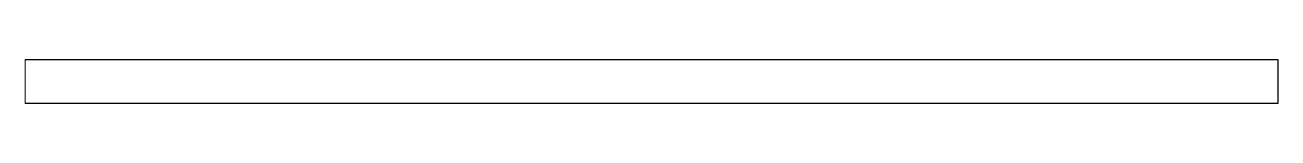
# Paper-space layout 'Layout1' of a CAD drawing. Header units: millimetres. Extents: x 0 to 257, y 93 to 102.
# The model-space entities are those that its viewports show. They can reach past a viewport. Long polylines and large blocks are cut down to what shows.
import ezdxf

# ---------------------------------------------------------------- set-up
doc = ezdxf.new("R2010")
doc.units = ezdxf.units.MM
doc.header["$LTSCALE"] = 10
doc.layers.add('MEMBERS', color=5, linetype='Continuous')

msp = doc.modelspace()

# ---------------------------------------------------------------- linework, layer by layer
at = {"layer": 'MEMBERS', "color": 3, "linetype": 'Continuous'}
for p, q in [((0, -210), (0, 210)), ((0, 210), (11974, 210)), ((11974, 210), (11974, -210)), ((11974, -210), (0, -210))]:
    msp.add_line(p, q, dxfattribs=at)

psp = doc.layouts.get("Layout1")

# ---------------------------------------------------------------- viewports
at = {"layer": '0'}
psp.add_viewport(center=(128.5, 97.5), size=(257, 9.01437), view_center_point=(5987.11, 0), view_height=420, dxfattribs=at)

doc.saveas('drawing.dxf')
